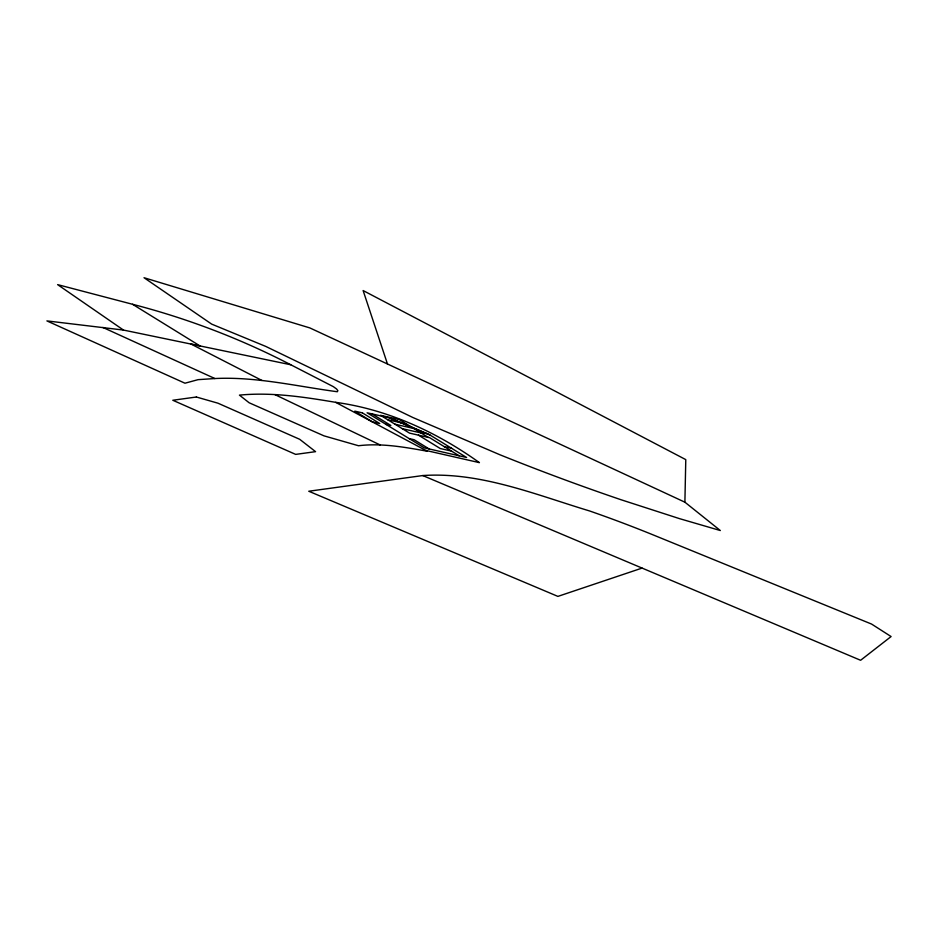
<?xml version="1.0" encoding="UTF-8"?>
<svg xmlns="http://www.w3.org/2000/svg" width="938" height="938" viewBox="0 0 938 938"><rect width="100%" height="100%" fill="white"/><g stroke="black" fill="none" stroke-linecap="round" stroke-linejoin="round"><path stroke-width="1.41" d="M684.892 502.182L309.833 327.913L144.018 277.718L211.66 324.114L265.7 346.392L412.849 417.504L499.895 454.754A389.446 63.608 21 0 0 620.804 499.661L679.44 518.62L720.325 530.533L684.892 502.182L685.784 459.62L363.123 290.557L387.464 363.979M642.084 568.088L557.899 596.392L308.766 491.242L422.768 475.554C480.162 471.685 535.516 494.643 589.533 510.94A214.72 35.069 21 0 1 654.771 535.563L871.59 624.075L891.1 636.55L860.603 660.282L422.768 475.554M214.884 378.542L198.07 379.656L184.974 383.208L46.9 320.902L123.488 330.07L290.757 364.753L333.342 386.655L336.554 388.965L337.868 390.689L337.305 391.732C296.818 386.35 256.168 376.49 214.884 378.542L102.887 327.444M335.64 402.332L427.294 451.225C404.665 447.18 381.531 442.947 358.504 445.738L323.997 435.853L249.145 402.777L239.448 395.121C271.61 392.025 303.971 396.985 335.64 402.332C387.851 409.449 436.838 432.172 479.412 462.645L425.829 450.439M387.757 419.755L406.529 424.035M395.015 424.211L413.799 428.49M385.928 424.339L390.841 425.453L372.011 413.904M426.473 433.567L420.881 432.301L415.229 428.83M402.273 428.666L421.056 432.946M409.167 438.597L414.08 439.711L429.147 448.962M444.12 446.558L451.541 448.247M451.506 451.084L440.239 448.516L418.454 435.15M123.488 330.07L57.617 284.624L132.539 304.275C187.319 318.404 240.527 338.735 290.757 364.753M389.036 417.785L430.143 435.115M274.951 394.628L380.23 444.987M261.901 380.441L191.071 344.082L200.005 345.934L132.539 304.275M459.198 455.809L429.721 437.718L409.543 433.122L380.488 415.3L399.271 419.579L428.314 437.401M196.37 397.009L172.791 400.256L295.669 454.391L315.567 451.659L299.691 439.301L217.933 403.188L196.37 397.009M390.091 418.02L367.098 412.79L424.246 447.836L466.608 457.498L429.065 434.458L390.091 418.02M362.314 412.837L354.799 411.137L372.234 421.819L379.749 423.53L362.314 412.837"/></g></svg>
